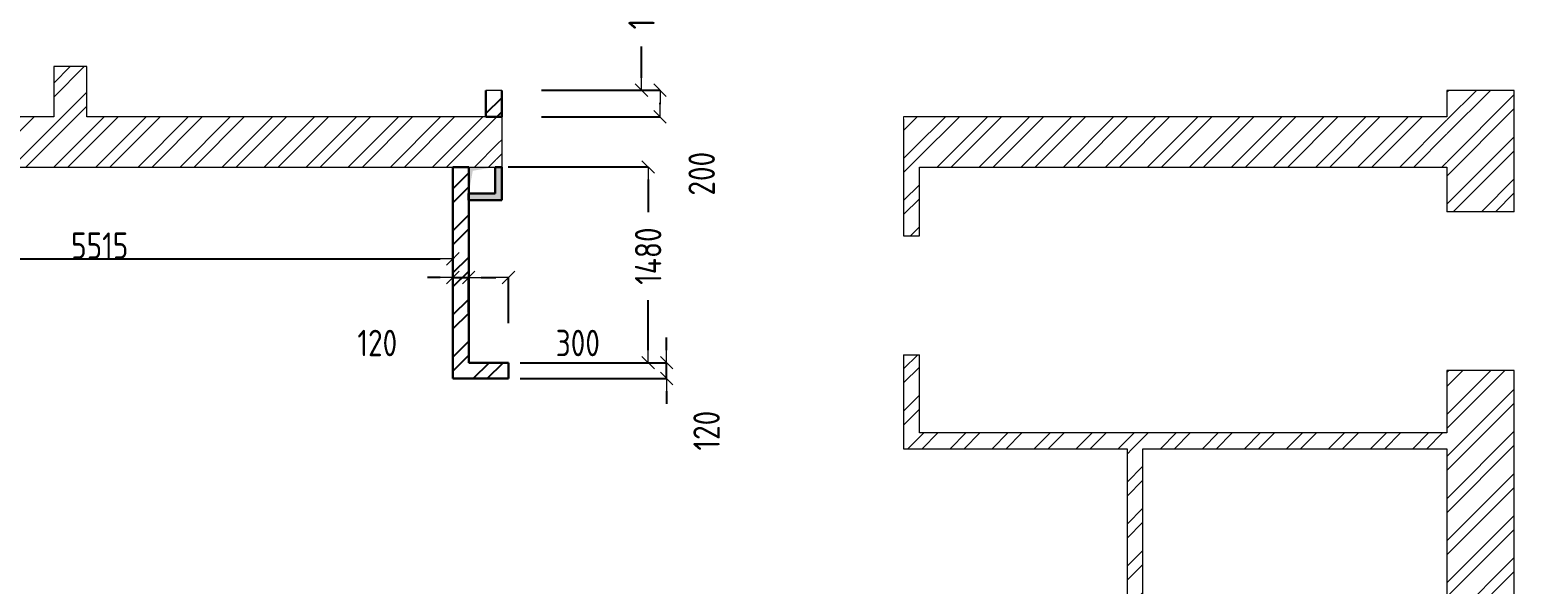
# Model space of a CAD drawing. Header units: millimetres. Extents: x -112594 to 313336, y -1917 to 255843.
# Drawn here: x 176941 to 188173, y 29614 to 33807 of the extents above; entities that cross this region are included whole.
import ezdxf

# ---------------------------------------------------------------- set-up
doc = ezdxf.new("R2010")
doc.units = ezdxf.units.MM
doc.header["$MEASUREMENT"] = 0
doc.set_wipeout_variables(frame=1)
doc.linetypes.add('Wipeout_Contour', pattern=[1000, 0, -1000])
doc.layers.add('Двери ARCHICAD', color=7, linetype='Continuous')
doc.layers.add('Конструктив - Стены Несущие', color=7, linetype='Continuous')
for name, color, linetype, lineweight in [('Двери ARCHICAD_Ном._пера__1', 7, 'Continuous', 13), ('Конструктив - Стены Несущие_Ном._пера__1', 7, 'Continuous', 13), ('Конструктив - Стены Несущие_Ном._пера__21', 7, 'Continuous', 30), ('Конструктив - Стены Несущие_Ном._пера__47', 7, 'Continuous', 30)]:
    doc.layers.add(name, color=color, linetype=linetype, lineweight=lineweight)
doc.layers.add('Конструктив - Стены Несущие_Ном._пера__63', color=7, linetype='Continuous', lineweight=25, true_color=0xff9955)
doc.styles.add('СГЕНЕРИР_СТИЛЬ_1', font='')
doc.styles.get('СГЕНЕРИР_СТИЛЬ_1').set_extended_font_data('GOST Type AU')
doc.dimstyles.new('СГЕНЕРИР_СТИЛЬ__1', dxfattribs={"dimtxt": 200, "dimasz": 95, "dimexe": 0.18, "dimexo": 300, "dimgap": 0.09, "dimtad": 1, "dimdec": 0, "dimzin": 0, "dimdsep": 46, "dimtxsty": 'СГЕНЕРИР_СТИЛЬ_1', "dimblk": 'ARROWHEAD_6', "dimblk1": 'ARROWHEAD_6', "dimblk2": 'ARROWHEAD_6', "dimcen": 0.09, "dimclrd": 7, "dimclre": 7, "dimclrt": 7, "dimazin": 0, "dimtfac": 1, "dimtdec": 4, "dimtmove": 0, "dimatfit": 3, "dimfxl": 1, "dimtolj": 1, "dimtzin": 0, "dimarcsym": 0})
doc.dimstyles.new('СГЕНЕРИР_СТИЛЬ__2', dxfattribs={"dimtxt": 200, "dimasz": 95, "dimexe": 0.18, "dimexo": 300, "dimgap": 0.09, "dimtad": 1, "dimtih": 1, "dimtoh": 1, "dimdec": 0, "dimzin": 0, "dimdsep": 46, "dimtxsty": 'СГЕНЕРИР_СТИЛЬ_1', "dimblk": 'ARROWHEAD_6', "dimblk1": 'ARROWHEAD_6', "dimblk2": 'ARROWHEAD_6', "dimcen": 0.09, "dimclrd": 7, "dimclre": 7, "dimclrt": 7, "dimazin": 0, "dimtfac": 1, "dimtdec": 4, "dimtmove": 0, "dimatfit": 3, "dimfxl": 1, "dimtolj": 1, "dimtzin": 0, "dimarcsym": 0})
doc.dimstyles.new('СГЕНЕРИР_СТИЛЬ__3', dxfattribs={"dimtxt": 200, "dimasz": 95, "dimexe": 0.18, "dimexo": 300, "dimgap": 0.09, "dimtad": 1, "dimtih": 1, "dimtoh": 1, "dimdec": 0, "dimzin": 0, "dimdsep": 46, "dimtxsty": 'СГЕНЕРИР_СТИЛЬ_1', "dimblk": 'ARROWHEAD_6', "dimblk1": 'ARROWHEAD_6', "dimblk2": 'ARROWHEAD_6', "dimcen": 0.09, "dimclrd": 7, "dimclre": 7, "dimclrt": 7, "dimazin": 0, "dimtfac": 1, "dimtdec": 4, "dimtmove": 2, "dimatfit": 3, "dimfxl": 1, "dimtolj": 1, "dimtzin": 0, "dimarcsym": 0})
doc.dimstyles.new('СГЕНЕРИР_СТИЛЬ__4', dxfattribs={"dimtxt": 200, "dimasz": 95, "dimexe": 0.18, "dimexo": 300, "dimgap": 0.09, "dimtad": 1, "dimdec": 0, "dimzin": 0, "dimdsep": 46, "dimtxsty": 'СГЕНЕРИР_СТИЛЬ_1', "dimblk": 'ARROWHEAD_6', "dimblk1": 'ARROWHEAD_6', "dimblk2": 'ARROWHEAD_6', "dimcen": 0.09, "dimclrd": 7, "dimclre": 7, "dimclrt": 7, "dimazin": 0, "dimtfac": 1, "dimtdec": 4, "dimtmove": 2, "dimatfit": 3, "dimfxl": 1, "dimtolj": 1, "dimtzin": 0, "dimarcsym": 0})
pattern_1 = [(45, (0, 0), (-159.09903, 159.09903), []), (45, (-53.03, 53.03), (-159.09903, 159.09903), [])]

# ---------------------------------------------------------------- blocks, each defined once
blk = doc.blocks.new('Простой Проем Двери_3')
at = {"layer": 'Двери ARCHICAD_Ном._пера__1', "color": 7, "linetype": 'Continuous', "lineweight": 13}
for p, q in [((-600, 0), (-600, 510)), ((600, 0), (600, 510))]:
    blk.add_line(p, q, dxfattribs=at)
blk = doc.blocks.new('Стена_2', base_point=(188173, 26859))
at = {"color": 254, "linetype": 'Wipeout_Contour', "lineweight": 0, "ltscale": 763099.041512}
blk.add_wipeout([(187663, 32431), (188173, 32431), (188173, 33349), (187663, 33349)], dxfattribs=at).dxf.layer = 'Конструктив - Стены Несущие'
at = {"color": 254, "linetype": 'Wipeout_Contour', "lineweight": 0, "ltscale": 760718.29324}
blk.add_wipeout([(187663, 27369), (188173, 26859), (188173, 31231), (187663, 31231)], dxfattribs=at).dxf.layer = 'Конструктив - Стены Несущие'
at = {"layer": 'Конструктив - Стены Несущие', "linetype": 'Continuous', "lineweight": 0, "true_color": 0x000000}
h = blk.add_hatch(dxfattribs=at)
h.set_pattern_fill('КИРПИЧ_01', color=18, style=0, pattern_type=2)
h.set_pattern_definition(pattern_1)
h.paths.add_polyline_path([(187663, 32431), (188173, 32431), (188173, 33349), (187663, 33349)])
h = blk.add_hatch(dxfattribs=at)
h.set_pattern_fill('КИРПИЧ_01', color=18, style=0, pattern_type=2)
h.set_pattern_definition(pattern_1)
h.paths.add_polyline_path([(187663, 27369), (188173, 26859), (188173, 31231), (187663, 31231)])
at = {"layer": 'Конструктив - Стены Несущие_Ном._пера__1', "color": 7, "linetype": 'Continuous', "lineweight": 13, "flags": 128}
for points in [[(187663, 33349), (187663, 33149)], [(188173, 32431), (188173, 33349)], [(187663, 32769), (187663, 32431)], [(187663, 31231), (187663, 30759)], [(188173, 26859), (188173, 31231)], [(187663, 30639), (187663, 27369)]]:
    blk.add_lwpolyline(points, dxfattribs=at)
at = {"layer": 'Двери ARCHICAD', "color": 21, "linetype": 'Continuous', "lineweight": 25, "true_color": 0xff9955, "xscale": -1, "zscale": 1000, "rotation": 90}
for p in [(188173, 33949), (188173, 31831)]:
    blk.add_blockref('Простой Проем Двери_3', p, dxfattribs=at)
blk = doc.blocks.new('Стена_5', base_point=(185243, 30639))
at = {"color": 254, "linetype": 'Wipeout_Contour', "lineweight": 0, "ltscale": 750630.271981}
blk.add_wipeout([(185243, 30639), (185243, 28659), (185363, 28539), (185363, 30639)], dxfattribs=at).dxf.layer = 'Конструктив - Стены Несущие'
at = {"layer": 'Конструктив - Стены Несущие', "linetype": 'Continuous', "lineweight": 0, "true_color": 0x000000}
h = blk.add_hatch(dxfattribs=at)
h.set_pattern_fill('КИРПИЧ_01', color=18, style=0, pattern_type=2)
h.set_pattern_definition(pattern_1)
h.paths.add_polyline_path([(185243, 30639), (185243, 28659), (185363, 28539), (185363, 30639)])
at = {"layer": 'Конструктив - Стены Несущие_Ном._пера__1', "color": 7, "linetype": 'Continuous', "lineweight": 13, "flags": 128}
for points in [[(185243, 30639), (185243, 28659)], [(185363, 28539), (185363, 30639)]]:
    blk.add_lwpolyline(points, dxfattribs=at)
blk = doc.blocks.new('Простой Проем Двери_5')
at = {"layer": 'Двери ARCHICAD_Ном._пера__1', "color": 7, "linetype": 'Continuous', "lineweight": 13}
for p, q in [((-450, 0), (-450, 380)), ((450, 0), (450, 380))]:
    blk.add_line(p, q, dxfattribs=at)
blk = doc.blocks.new('Стена_6', base_point=(170113, 32769))
at = {"color": 254, "linetype": 'Wipeout_Contour', "lineweight": 0, "ltscale": 699801.163975}
blk.add_wipeout([(170623, 33149), (170623, 32769), (173012, 32769), (173012, 33149)], dxfattribs=at).dxf.layer = 'Конструктив - Стены Несущие'
at = {"color": 254, "linetype": 'Wipeout_Contour', "lineweight": 0, "ltscale": 720960.487522}
blk.add_wipeout([(173912, 33149), (173912, 32769), (180463, 32769), (180513, 33149)], dxfattribs=at).dxf.layer = 'Конструктив - Стены Несущие'
at = {"layer": 'Конструктив - Стены Несущие', "linetype": 'Continuous', "lineweight": 0, "true_color": 0x000000}
h = blk.add_hatch(dxfattribs=at)
h.set_pattern_fill('КИРПИЧ_01', color=18, style=0, pattern_type=2)
h.set_pattern_definition(pattern_1)
h.paths.add_polyline_path([(170623, 33149), (170623, 32769), (173012, 32769), (173012, 33149)])
h = blk.add_hatch(dxfattribs=at)
h.set_pattern_fill('КИРПИЧ_01', color=18, style=0, pattern_type=2)
h.set_pattern_definition(pattern_1)
h.paths.add_polyline_path([(173912, 33149), (173912, 32769), (180463, 32769), (180513, 33149)])
at = {"layer": 'Конструктив - Стены Несущие_Ном._пера__1', "color": 7, "linetype": 'Continuous', "lineweight": 13, "flags": 128}
for points in [[(173012, 33149), (170623, 33149)], [(177123, 33149), (173912, 33149)], [(180513, 33149), (177373, 33149)], [(170623, 32769), (173012, 32769)], [(173912, 32769), (180463, 32769)]]:
    blk.add_lwpolyline(points, dxfattribs=at)
at = {"layer": 'Двери ARCHICAD', "color": 21, "linetype": 'Continuous', "lineweight": 25, "true_color": 0xff9955, "zscale": 1000, "rotation": 180}
blk.add_blockref('Простой Проем Двери_5', (173462, 33149), dxfattribs=at)
blk = doc.blocks.new('Стена_8', base_point=(183553, 30639))
at = {"color": 254, "linetype": 'Wipeout_Contour', "lineweight": 0, "ltscale": 752636.55787}
blk.add_wipeout([(183553, 30639), (187663, 30639), (187663, 30759), (183673, 30759)], dxfattribs=at).dxf.layer = 'Конструктив - Стены Несущие'
at = {"layer": 'Конструктив - Стены Несущие', "linetype": 'Continuous', "lineweight": 0, "true_color": 0x000000}
h = blk.add_hatch(dxfattribs=at)
h.set_pattern_fill('КИРПИЧ_01', color=18, style=0, pattern_type=2)
h.set_pattern_definition(pattern_1)
h.paths.add_polyline_path([(183553, 30639), (187663, 30639), (187663, 30759), (183673, 30759)])
at = {"layer": 'Конструктив - Стены Несущие_Ном._пера__1', "color": 7, "linetype": 'Continuous', "lineweight": 13, "flags": 128}
for points in [[(187663, 30759), (183673, 30759)], [(183553, 30639), (185243, 30639)], [(185363, 30639), (187663, 30639)]]:
    blk.add_lwpolyline(points, dxfattribs=at)
blk = doc.blocks.new('Простой Проем Двери_8')
at = {"layer": 'Двери ARCHICAD_Ном._пера__1', "color": 7, "linetype": 'Continuous', "lineweight": 13}
for p, q in [((-450, 0), (-450, -120)), ((450, 0), (450, -120))]:
    blk.add_line(p, q, dxfattribs=at)
blk = doc.blocks.new('Стена_11', base_point=(183553, 32769))
at = {"color": 254, "linetype": 'Wipeout_Contour', "lineweight": 0, "ltscale": 745940.975397}
blk.add_wipeout([(183673, 32769), (183553, 33149), (183553, 32249), (183673, 32249)], dxfattribs=at).dxf.layer = 'Конструктив - Стены Несущие'
at = {"color": 254, "linetype": 'Wipeout_Contour', "lineweight": 0, "ltscale": 744861.729099}
blk.add_wipeout([(183673, 31349), (183553, 31349), (183553, 30639), (183673, 30759)], dxfattribs=at).dxf.layer = 'Конструктив - Стены Несущие'
at = {"layer": 'Конструктив - Стены Несущие', "linetype": 'Continuous', "lineweight": 0, "true_color": 0x000000}
h = blk.add_hatch(dxfattribs=at)
h.set_pattern_fill('КИРПИЧ_01', color=18, style=0, pattern_type=2)
h.set_pattern_definition(pattern_1)
h.paths.add_polyline_path([(183673, 32769), (183553, 33149), (183553, 32249), (183673, 32249)])
h = blk.add_hatch(dxfattribs=at)
h.set_pattern_fill('КИРПИЧ_01', color=18, style=0, pattern_type=2)
h.set_pattern_definition(pattern_1)
h.paths.add_polyline_path([(183673, 31349), (183553, 31349), (183553, 30639), (183673, 30759)])
at = {"layer": 'Конструктив - Стены Несущие_Ном._пера__1', "color": 7, "linetype": 'Continuous', "lineweight": 13, "flags": 128}
for points in [[(183553, 33149), (183553, 32249)], [(183673, 32249), (183673, 32769)], [(183553, 31349), (183553, 30639)], [(183673, 30759), (183673, 31349)]]:
    blk.add_lwpolyline(points, dxfattribs=at)
at = {"layer": 'Двери ARCHICAD', "color": 21, "linetype": 'Continuous', "lineweight": 25, "true_color": 0xff9955, "xscale": -1, "zscale": 1000, "rotation": 90}
blk.add_blockref('Простой Проем Двери_8', (183553, 31799), dxfattribs=at)
blk = doc.blocks.new('Стена_12', base_point=(183553, 32769))
at = {"color": 254, "linetype": 'Wipeout_Contour', "lineweight": 0, "ltscale": 754164.722925}
blk.add_wipeout([(183673, 32769), (187663, 32769), (187663, 33149), (183553, 33149)], dxfattribs=at).dxf.layer = 'Конструктив - Стены Несущие'
at = {"layer": 'Конструктив - Стены Несущие', "linetype": 'Continuous', "lineweight": 0, "true_color": 0x000000}
h = blk.add_hatch(dxfattribs=at)
h.set_pattern_fill('КИРПИЧ_01', color=18, style=0, pattern_type=2)
h.set_pattern_definition(pattern_1)
h.paths.add_polyline_path([(183673, 32769), (187663, 32769), (187663, 33149), (183553, 33149)])
at = {"layer": 'Конструктив - Стены Несущие_Ном._пера__1', "color": 7, "linetype": 'Continuous', "lineweight": 13, "flags": 128}
for points in [[(187663, 33149), (183553, 33149)], [(183673, 32769), (187663, 32769)]]:
    blk.add_lwpolyline(points, dxfattribs=at)
blk = doc.blocks.new('Простой Проем Двери_9')
at = {"layer": 'Двери ARCHICAD_Ном._пера__1', "color": 7, "linetype": 'Continuous', "lineweight": 13}
for p, q in [((-450, 0), (-450, 250)), ((450, 0), (450, 250))]:
    blk.add_line(p, q, dxfattribs=at)
blk = doc.blocks.new('Стена_13', base_point=(177123, 39069))
at = {"color": 254, "linetype": 'Wipeout_Contour', "lineweight": 0, "ltscale": 723907.320211}
blk.add_wipeout([(177373, 38559), (177123, 38559), (177123, 34429), (177373, 34429)], dxfattribs=at).dxf.layer = 'Конструктив - Стены Несущие'
at = {"color": 254, "linetype": 'Wipeout_Contour', "lineweight": 0, "ltscale": 721423.451879}
blk.add_wipeout([(177373, 33529), (177123, 33529), (177123, 33149), (177373, 33149)], dxfattribs=at).dxf.layer = 'Конструктив - Стены Несущие'
at = {"layer": 'Конструктив - Стены Несущие', "linetype": 'Continuous', "lineweight": 0, "true_color": 0x000000}
h = blk.add_hatch(dxfattribs=at)
h.set_pattern_fill('КИРПИЧ_01', color=18, style=0, pattern_type=2)
h.set_pattern_definition(pattern_1)
h.paths.add_polyline_path([(177373, 38559), (177123, 38559), (177123, 34429), (177373, 34429)])
h = blk.add_hatch(dxfattribs=at)
h.set_pattern_fill('КИРПИЧ_01', color=18, style=0, pattern_type=2)
h.set_pattern_definition(pattern_1)
h.paths.add_polyline_path([(177373, 33529), (177123, 33529), (177123, 33149), (177373, 33149)])
at = {"layer": 'Конструктив - Стены Несущие_Ном._пера__1', "color": 7, "linetype": 'Continuous', "lineweight": 13, "flags": 128}
for points in [[(177123, 38559), (177123, 34429)], [(177373, 34429), (177373, 38559)], [(177123, 33529), (177123, 33149)], [(177373, 33149), (177373, 33529)]]:
    blk.add_lwpolyline(points, dxfattribs=at)
at = {"layer": 'Двери ARCHICAD', "color": 21, "linetype": 'Continuous', "lineweight": 25, "true_color": 0xff9955, "xscale": -1, "zscale": 1000, "rotation": 90}
blk.add_blockref('Простой Проем Двери_9', (177373, 33979), dxfattribs=at)
blk = doc.blocks.new('Простой Проем Двери_10')
at = {"layer": 'Двери ARCHICAD_Ном._пера__1', "color": 7, "linetype": 'Continuous', "lineweight": 13}
for p, q in [((-600, 0), (-600, -120)), ((600, 0), (600, -120))]:
    blk.add_line(p, q, dxfattribs=at)
blk = doc.blocks.new('Стена_20', base_point=(180513, 33149))
at = {"color": 254, "linetype": 'Wipeout_Contour', "lineweight": 0, "ltscale": 734996.102923}
blk.add_wipeout([(180393, 34549), (180513, 34549), (180513, 34749), (180393, 34749)], dxfattribs=at).dxf.layer = 'Конструктив - Стены Несущие'
at = {"color": 254, "linetype": 'Wipeout_Contour', "lineweight": 0, "ltscale": 733960.747203}
blk.add_wipeout([(180393, 33149), (180513, 33149), (180513, 33349), (180393, 33349)], dxfattribs=at).dxf.layer = 'Конструктив - Стены Несущие'
at = {"layer": 'Конструктив - Стены Несущие_Ном._пера__63', "linetype": 'Continuous', "lineweight": 25, "true_color": 0xff9955}
h = blk.add_hatch(dxfattribs=at)
h.set_pattern_fill('КИРПИЧ_01', color=21, style=0, pattern_type=2)
h.set_pattern_definition(pattern_1)
h.paths.add_polyline_path([(180393, 34549), (180513, 34549), (180513, 34749), (180393, 34749)])
h = blk.add_hatch(dxfattribs=at)
h.set_pattern_fill('КИРПИЧ_01', color=21, style=0, pattern_type=2)
h.set_pattern_definition(pattern_1)
h.paths.add_polyline_path([(180393, 33149), (180513, 33149), (180513, 33349), (180393, 33349)])
at = {"layer": 'Конструктив - Стены Несущие_Ном._пера__47', "color": 7, "linetype": 'Continuous', "lineweight": 30, "flags": 128}
for points in [[(180513, 34749), (180393, 34749)], [(180393, 34749), (180393, 34549)], [(180513, 34549), (180513, 34749)], [(180393, 33349), (180393, 33149)], [(180513, 33149), (180513, 33349)], [(180393, 33149), (180513, 33149)]]:
    blk.add_lwpolyline(points, dxfattribs=at)
at = {"layer": 'Двери ARCHICAD_Ном._пера__1', "color": 7, "linetype": 'Continuous', "lineweight": 13, "xscale": -1, "zscale": 1000, "rotation": 270}
blk.add_blockref('Простой Проем Двери_10', (180513, 33949), dxfattribs=at)
blk = doc.blocks.new('Стена_21', base_point=(180142, 32769))
at = {"color": 254, "linetype": 'Wipeout_Contour', "lineweight": 0, "ltscale": 732091.699162}
blk.add_wipeout([(180142, 32769), (180142, 31169), (180262, 31289), (180262, 32769)], dxfattribs=at).dxf.layer = 'Конструктив - Стены Несущие'
at = {"layer": 'Конструктив - Стены Несущие_Ном._пера__63', "linetype": 'Continuous', "lineweight": 25, "true_color": 0xff9955}
h = blk.add_hatch(dxfattribs=at)
h.set_pattern_fill('КИРПИЧ_01', color=21, style=0, pattern_type=2)
h.set_pattern_definition(pattern_1)
h.paths.add_polyline_path([(180142, 32769), (180142, 31169), (180262, 31289), (180262, 32769)])
at = {"layer": 'Конструктив - Стены Несущие_Ном._пера__47', "color": 7, "linetype": 'Continuous', "lineweight": 30, "flags": 128}
for points in [[(180142, 32769), (180142, 31169)], [(180262, 32769), (180142, 32769)], [(180262, 31289), (180262, 32769)]]:
    blk.add_lwpolyline(points, dxfattribs=at)
blk = doc.blocks.new('Стена_22', base_point=(180142, 31169))
at = {"color": 254, "linetype": 'Wipeout_Contour', "lineweight": 0, "ltscale": 732262.944079}
blk.add_wipeout([(180142, 31169), (180563, 31169), (180563, 31289), (180262, 31289)], dxfattribs=at).dxf.layer = 'Конструктив - Стены Несущие'
at = {"layer": 'Конструктив - Стены Несущие_Ном._пера__63', "linetype": 'Continuous', "lineweight": 25, "true_color": 0xff9955}
h = blk.add_hatch(dxfattribs=at)
h.set_pattern_fill('КИРПИЧ_01', color=21, style=0, pattern_type=2)
h.set_pattern_definition(pattern_1)
h.paths.add_polyline_path([(180142, 31169), (180563, 31169), (180563, 31289), (180262, 31289)])
at = {"layer": 'Конструктив - Стены Несущие_Ном._пера__47', "color": 7, "linetype": 'Continuous', "lineweight": 30, "flags": 128}
for points in [[(180563, 31289), (180262, 31289)], [(180563, 31169), (180563, 31289)], [(180142, 31169), (180563, 31169)]]:
    blk.add_lwpolyline(points, dxfattribs=at)
blk = doc.blocks.new('Стена_32', base_point=(180513, 32769))
at = {"layer": 'Конструктив - Стены Несущие', "linetype": 'Continuous', "lineweight": 0, "true_color": 0xffffff}
blk.add_hatch(color=7, dxfattribs=at).paths.add_polyline_path([(180463, 32769), (180463, 32569), (180513, 32519), (180513, 32769)])
at = {"color": 254, "linetype": 'Wipeout_Contour', "lineweight": 0, "ltscale": 550406.953844}
blk.add_wipeout([(180463, 32769), (180513, 32769), (180513, 33149)], dxfattribs=at).dxf.layer = 'Конструктив - Стены Несущие'
at = {"layer": 'Конструктив - Стены Несущие', "linetype": 'Continuous', "lineweight": 0, "true_color": 0x000000}
h = blk.add_hatch(dxfattribs=at)
h.set_pattern_fill('КИРПИЧ_01', color=18, style=0, pattern_type=2)
h.set_pattern_definition(pattern_1)
h.paths.add_polyline_path([(180463, 32769), (180513, 32769), (180513, 33149)])
at = {"layer": 'Конструктив - Стены Несущие_Ном._пера__1', "color": 7, "linetype": 'Continuous', "lineweight": 13}
blk.add_line((180463, 32769), (180513, 32769), dxfattribs=at)
at = {"layer": 'Конструктив - Стены Несущие_Ном._пера__1', "color": 7, "linetype": 'Continuous', "lineweight": 13, "flags": 128}
blk.add_lwpolyline([(180513, 33149), (180513, 32769)], dxfattribs=at)
at = {"layer": 'Конструктив - Стены Несущие_Ном._пера__21', "color": 7, "linetype": 'Continuous', "lineweight": 30, "flags": 128}
for points in [[(180463, 32769), (180463, 32569)], [(180513, 32519), (180513, 32769)]]:
    blk.add_lwpolyline(points, dxfattribs=at)
blk = doc.blocks.new('Стена_33', base_point=(180513, 32519))
at = {"layer": 'Конструктив - Стены Несущие', "linetype": 'Continuous', "lineweight": 0, "true_color": 0xffffff}
blk.add_hatch(color=7, dxfattribs=at).paths.add_polyline_path([(180463, 32569), (180262, 32569), (180262, 32519), (180513, 32519)])
at = {"layer": 'Конструктив - Стены Несущие_Ном._пера__21', "color": 7, "linetype": 'Continuous', "lineweight": 30, "flags": 128}
for points in [[(180463, 32569), (180262, 32569)], [(180262, 32569), (180262, 32519)], [(180262, 32519), (180513, 32519)]]:
    blk.add_lwpolyline(points, dxfattribs=at)
blk = doc.blocks.new('ARROWHEAD_6')
at = {"color": 0, "linetype": 'Continuous', "lineweight": 0}
for p, q in [((0, 0), (-1, 0)), ((-0.5, -0.5), (0.5, 0.5))]:
    blk.add_line(p, q, dxfattribs=at)
blk = doc.blocks.new('*D108')
at = {"color": 7, "linetype": 'Continuous', "lineweight": -2, "transparency": 16777216}
for p, q in [((180142, 32269), (180142, 32074)), ((174627, 30114), (174627, 32074)), ((174722, 32074), (180047, 32074))]:
    blk.add_line(p, q, dxfattribs=at)
at = {"color": 7, "linetype": 'Continuous', "lineweight": -2, "transparency": 16777216, "xscale": 95, "yscale": 95, "zscale": 95, "rotation": 180}
blk.add_blockref('ARROWHEAD_6', (174627, 32074), dxfattribs=at)
at = {"color": 7, "linetype": 'Continuous', "lineweight": -2, "transparency": 16777216, "xscale": 95, "yscale": 95, "zscale": 95}
blk.add_blockref('ARROWHEAD_6', (180142, 32074), dxfattribs=at)
at = {"color": 7, "linetype": 'Continuous', "lineweight": 13, "transparency": 16777216, "insert": (177471, 32174), "char_height": 200, "attachment_point": 5, "style": 'СГЕНЕРИР_СТИЛЬ_1'}
blk.add_mtext('\\A1;5515', dxfattribs=at)
blk = doc.blocks.new('*D109')
at = {"color": 7, "linetype": 'Continuous', "lineweight": -2, "transparency": 16777216}
for p, q in [((180047, 31934), (179952, 31934)), ((180142, 31934), (180262, 31934)), ((180142, 31669), (180142, 31933)), ((180262, 31669), (180262, 31933)), ((180357, 31934), (180452, 31934))]:
    blk.add_line(p, q, dxfattribs=at)
at = {"color": 7, "linetype": 'Continuous', "lineweight": -2, "transparency": 16777216, "xscale": 95, "yscale": 95, "zscale": 95}
blk.add_blockref('ARROWHEAD_6', (180142, 31934), dxfattribs=at)
at = {"color": 7, "linetype": 'Continuous', "lineweight": -2, "transparency": 16777216, "xscale": 95, "yscale": 95, "zscale": 95, "rotation": 180}
blk.add_blockref('ARROWHEAD_6', (180262, 31934), dxfattribs=at)
at = {"color": 7, "linetype": 'Continuous', "lineweight": 13, "transparency": 16777216, "insert": (179571, 31438), "char_height": 200, "attachment_point": 5, "style": 'СГЕНЕРИР_СТИЛЬ_1'}
blk.add_mtext('\\A1;120', dxfattribs=at)
blk = doc.blocks.new('*D110')
at = {"color": 7, "linetype": 'Continuous', "lineweight": -2, "transparency": 16777216}
for p, q in [((180262, 31669), (180262, 31933)), ((180357, 31934), (180468, 31934)), ((180563, 31589), (180563, 31934))]:
    blk.add_line(p, q, dxfattribs=at)
at = {"color": 7, "linetype": 'Continuous', "lineweight": -2, "transparency": 16777216, "xscale": 95, "yscale": 95, "zscale": 95, "rotation": 180}
blk.add_blockref('ARROWHEAD_6', (180262, 31934), dxfattribs=at)
at = {"color": 7, "linetype": 'Continuous', "lineweight": -2, "transparency": 16777216, "xscale": 95, "yscale": 95, "zscale": 95}
blk.add_blockref('ARROWHEAD_6', (180563, 31934), dxfattribs=at)
at = {"color": 7, "linetype": 'Continuous', "lineweight": 13, "transparency": 16777216, "insert": (181088, 31438), "char_height": 200, "attachment_point": 5, "style": 'СГЕНЕРИР_СТИЛЬ_1'}
blk.add_mtext('\\A1;300', dxfattribs=at)
blk = doc.blocks.new('*D111')
at = {"color": 7, "linetype": 'Continuous', "lineweight": -2, "transparency": 16777216}
for p, q in [((181760, 31384), (181760, 31479)), ((180653, 31289), (181760, 31289)), ((181760, 31169), (181760, 31289)), ((180653, 31169), (181760, 31169)), ((181760, 31074), (181760, 30979))]:
    blk.add_line(p, q, dxfattribs=at)
at = {"color": 7, "linetype": 'Continuous', "lineweight": -2, "transparency": 16777216, "xscale": 95, "yscale": 95, "zscale": 95}
for p, rotation in [((181760, 31289), 270), ((181760, 31169), 90)]:
    blk.add_blockref('ARROWHEAD_6', p, dxfattribs=dict(at, rotation=rotation))
at = {"color": 7, "linetype": 'Continuous', "lineweight": 13, "transparency": 16777216, "insert": (182062, 30775), "char_height": 200, "attachment_point": 5, "rotation": 90, "style": 'СГЕНЕРИР_СТИЛЬ_1'}
blk.add_mtext('\\A1;120', dxfattribs=at)
blk = doc.blocks.new('*D112')
at = {"color": 7, "linetype": 'Continuous', "lineweight": -2, "transparency": 16777216}
for p, q in [((180562, 32769), (181620, 32769)), ((181620, 32674), (181620, 32428)), ((181620, 31384), (181620, 31761)), ((180653, 31289), (181620, 31289))]:
    blk.add_line(p, q, dxfattribs=at)
at = {"color": 7, "linetype": 'Continuous', "lineweight": -2, "transparency": 16777216, "xscale": 95, "yscale": 95, "zscale": 95}
for p, rotation in [((181620, 32769), 90), ((181620, 31289), 270)]:
    blk.add_blockref('ARROWHEAD_6', p, dxfattribs=dict(at, rotation=rotation))
at = {"color": 7, "linetype": 'Continuous', "lineweight": 13, "transparency": 16777216, "insert": (181620, 32095), "char_height": 200, "attachment_point": 5, "rotation": 90, "style": 'СГЕНЕРИР_СТИЛЬ_1'}
blk.add_mtext('\\A1;1480', dxfattribs=at)
blk = doc.blocks.new('*D113')
at = {"color": 7, "linetype": 'Continuous', "lineweight": -2, "transparency": 16777216}
for p, q in [((180813, 33349), (181710, 33349)), ((181710, 33244), (181710, 33254)), ((180813, 33149), (181710, 33149))]:
    blk.add_line(p, q, dxfattribs=at)
at = {"color": 7, "linetype": 'Continuous', "lineweight": -2, "transparency": 16777216, "xscale": 95, "yscale": 95, "zscale": 95}
for p, rotation in [((181710, 33349), 90), ((181710, 33149), 270)]:
    blk.add_blockref('ARROWHEAD_6', p, dxfattribs=dict(at, rotation=rotation))
at = {"color": 7, "linetype": 'Continuous', "lineweight": 13, "transparency": 16777216, "insert": (182025, 32718), "char_height": 200, "attachment_point": 5, "rotation": 90, "style": 'СГЕНЕРИР_СТИЛЬ_1'}
blk.add_mtext('\\A1;200', dxfattribs=at)
blk = doc.blocks.new('*D114')
at = {"color": 7, "linetype": 'Continuous', "lineweight": -2, "transparency": 16777216}
for p, q in [((180813, 34549), (181570, 34549)), ((181570, 34454), (181570, 34348)), ((181570, 33444), (181570, 33681)), ((180813, 33349), (181570, 33349))]:
    blk.add_line(p, q, dxfattribs=at)
at = {"color": 7, "linetype": 'Continuous', "lineweight": -2, "transparency": 16777216, "xscale": 95, "yscale": 95, "zscale": 95}
for p, rotation in [((181570, 34549), 90), ((181570, 33349), 270)]:
    blk.add_blockref('ARROWHEAD_6', p, dxfattribs=dict(at, rotation=rotation))
at = {"color": 7, "linetype": 'Continuous', "lineweight": 13, "transparency": 16777216, "insert": (181570, 34015), "char_height": 200, "attachment_point": 5, "rotation": 90, "style": 'СГЕНЕРИР_СТИЛЬ_1'}
blk.add_mtext('\\A1;1200', dxfattribs=at)

msp = doc.modelspace()

# ---------------------------------------------------------------- hatches: boundary and pattern name
at = {"linetype": 'Continuous', "lineweight": 13}
msp.add_hatch(color=7, dxfattribs=at).paths.add_polyline_path([(180262.41224, 32568.50836), (180293.39575, 32740.57758), (180462.69625, 32768.50836), (180262.41224, 32768.50836)])

# ---------------------------------------------------------------- block references
at = {"color": 7, "lineweight": 13}
for name, p in [('Стена_2', (188172.69625, 26858.50836)), ('Стена_5', (185242.69625, 30638.50836))]:
    msp.add_blockref(name, p, dxfattribs=at)

# ---------------------------------------------------------------- next in the draw order: block references
for name, p in [('Стена_6', (170112.69625, 32768.50836)), ('Стена_8', (183552.69625, 30638.50836))]:
    msp.add_blockref(name, p, dxfattribs=at)

# ---------------------------------------------------------------- next in the draw order: block references
for name, p in [('Стена_13', (177122.69625, 39068.50836)), ('Стена_11', (183552.69625, 32768.50836))]:
    msp.add_blockref(name, p, dxfattribs=at)
at = {"color": 7, "lineweight": 30}
for name, p in [('Стена_20', (180512.69625, 33148.50836)), ('Стена_21', (180142.41224, 32768.50836))]:
    msp.add_blockref(name, p, dxfattribs=at)

# ---------------------------------------------------------------- next in the draw order: block references
for name, p in [('Стена_32', (180512.69625, 32768.50836)), ('Стена_22', (180142.41224, 31168.50836))]:
    msp.add_blockref(name, p, dxfattribs=at)
at = {"color": 7, "lineweight": 13}
msp.add_blockref('Стена_12', (183552.69625, 32768.50836), dxfattribs=at)

# ---------------------------------------------------------------- next in the draw order: dimensions: what is measured, and where the dimension line sits
at = {"color": 7, "linetype": 'Continuous', "lineweight": 13}
dim = msp.add_linear_dim(base=(181569.73519, 34548.50836), p1=(180512.69625, 33348.50836), p2=(180512.69625, 34548.50836), angle=90, dimstyle='СГЕНЕРИР_СТИЛЬ__1', dxfattribs=at)
dim.commit()
dim.dimension.update_dxf_attribs({"geometry": '*D114', "text_midpoint": (181569.73519, 34014.70435), "dimtype": 160, "text_rotation": 90})

# ---------------------------------------------------------------- next in the draw order: linework, layer by layer
at = {"color": 7, "linetype": 'Continuous', "lineweight": 30}
msp.add_line((180512.69625, 32768.50836), (180462.69625, 32768.50836), dxfattribs=at)

# ---------------------------------------------------------------- next in the draw order: block references
at = {"color": 7, "lineweight": 30}
msp.add_blockref('Стена_33', (180512.69625, 32518.50836), dxfattribs=at)

# ---------------------------------------------------------------- next in the draw order: dimensions: what is measured, and where the dimension line sits
at = {"color": 7, "linetype": 'Continuous', "lineweight": 13}
for base, p1, p2, dimstyle, picture, middle in [((181709.73519, 33348.50836), (180512.69625, 33148.50836), (180512.69625, 33348.50836), 'СГЕНЕРИР_СТИЛЬ__4', '*D113', (182025.16523, 32718.4627)), ((181619.73519, 32768.50836), (180352.55424, 31288.50836), (180262.41224, 32768.50836), 'СГЕНЕРИР_СТИЛЬ__1', '*D112', (181619.73519, 32094.70435)), ((181759.73519, 31288.50836), (180352.55424, 31168.50836), (180352.55424, 31288.50836), 'СГЕНЕРИР_СТИЛЬ__4', '*D111', (182061.95691, 30775.13736))]:
    dim = msp.add_linear_dim(base=base, p1=p1, p2=p2, angle=90, dimstyle=dimstyle, dxfattribs=at)
    dim.commit()
    dim.dimension.update_dxf_attribs({"geometry": picture, "text_midpoint": middle, "dimtype": 160, "text_rotation": 90})
for base, p1, p2, dimstyle, picture, middle in [((180142.41224, 32073.59288), (174627.41224, 29813.50836), (180142.41224, 31968.50836), 'СГЕНЕРИР_СТИЛЬ__2', '*D108', (177471.47225, 32073.59288)), ((180262.41224, 31933.59288), (180142.41224, 31968.50836), (180262.41224, 31968.50836), 'СГЕНЕРИР_СТИЛЬ__3', '*D109', (179571.38198, 31438.49154)), ((180562.69625, 31933.59288), (180262.41224, 31968.50836), (180562.69625, 31288.50836), 'СГЕНЕРИР_СТИЛЬ__3', '*D110', (181087.98474, 31438.49154))]:
    dim = msp.add_linear_dim(base=base, p1=p1, p2=p2, dimstyle=dimstyle, dxfattribs=at)
    dim.commit()
    dim.dimension.update_dxf_attribs({"geometry": picture, "text_midpoint": middle, "dimtype": 160})

doc.saveas('drawing.dxf')
